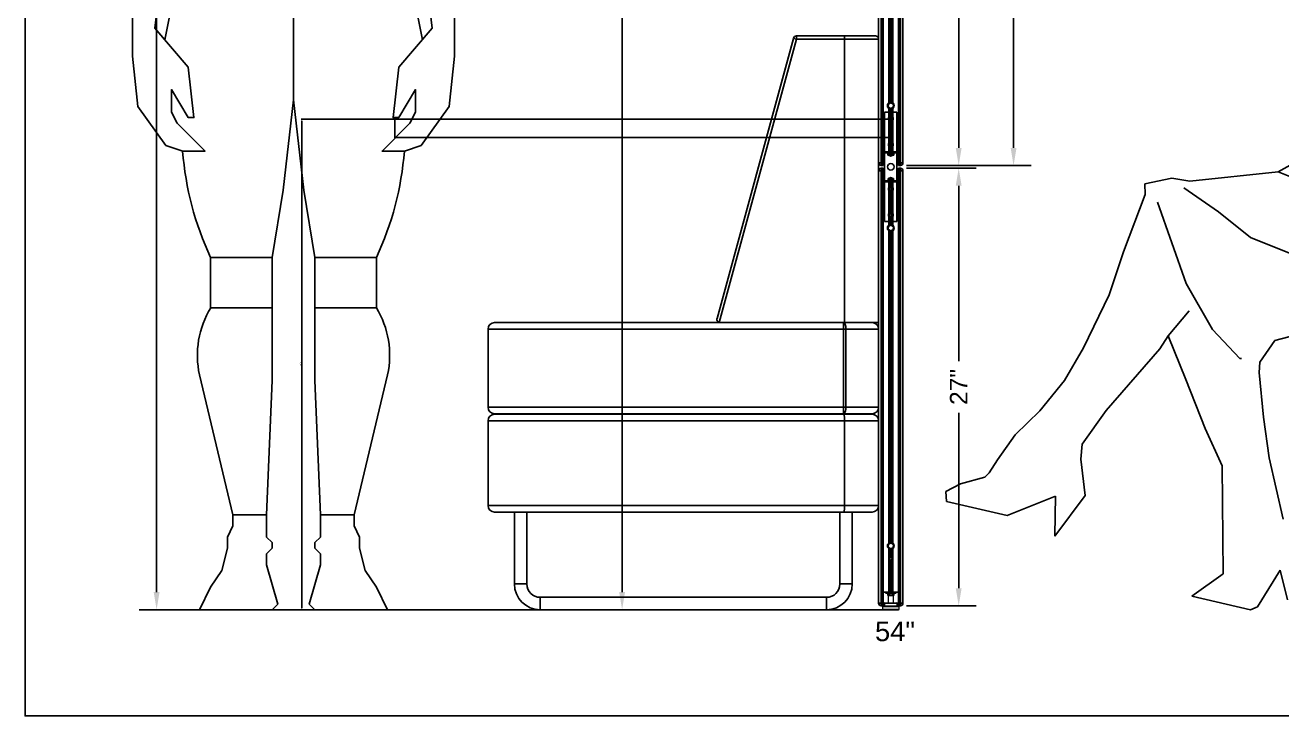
# Model space of a CAD drawing. Header units: inches. Extents: x 9936 to 27102, y -2774 to 11910.
# Drawn here: x 14513 to 16444, y 5355 to 6416 of the extents above; entities that cross this region are included whole.
import ezdxf

# ---------------------------------------------------------------- set-up
doc = ezdxf.new("R2010")
doc.units = ezdxf.units.IN
doc.header["$MEASUREMENT"] = 0
for name, color, linetype in [('Conector lateral', 150, 'Continuous'), ('COTA', 7, 'Continuous'), ('CUBIERTA', 152, 'Continuous'), ('planta', 8, 'Continuous'), ('Puente', 244, 'Continuous'), ('RECTO', 20, 'Continuous'), ('SILLON', 84, 'Continuous'), ('TEXTO', 7, 'Continuous')]:
    doc.layers.add(name, color=color, linetype=linetype)
doc.styles.get("Standard").update_dxf_attribs({"font": 'arial.ttf'})
doc.dimstyles.new('ISO-25', dxfattribs={"dimtxt": 2.5, "dimasz": 2.5, "dimexe": 1.25, "dimexo": 0.625, "dimtad": 1, "dimtxsty": 'Standard', "dimcen": 2.5, "dimadec": 0, "dimazin": 0, "dimtfac": 1, "dimtmove": 0, "dimatfit": 3, "dimfxl": 1, "dimarcsym": 0})
doc.dimstyles.get("Standard").update_dxf_attribs({"dimscale": 150, "dimtxt": 0.18, "dimasz": 0.18, "dimexe": 0.18, "dimexo": 0.0625, "dimgap": 0.09, "dimtad": 0, "dimdec": 0, "dimzin": 0, "dimdsep": 46, "dimtxsty": 'Standard', "dimcen": 0.09, "dimclrd": 1, "dimclre": 1, "dimclrt": 1, "dimadec": 0, "dimazin": 0, "dimtfac": 1, "dimtdec": 0, "dimtofl": 0, "dimtmove": 0, "dimatfit": 3, "dimfxl": 1, "dimtolj": 1, "dimtzin": 0, "dimarcsym": 0})

# ---------------------------------------------------------------- blocks, each defined once
blk = doc.blocks.new('A$C2C726D91')
at = {"layer": 'RECTO', "linetype": 'Continuous'}
for p, q in [((0, 668), (4, 668)), ((0, 4), (0, 668)), ((4, 672), (4, 668)), ((4, 672), (6, 672)), ((6, 668), (4, 668)), ((4, 668), (4, 4)), ((6, 672), (6, 670.8)), ((6, 672), (7.1, 672)), ((6, 672), (6, 668)), ((7.1, 670.8), (6, 670.8)), ((6, 670.8), (6, 668)), ((6, 668), (7.1, 668)), ((6, 4), (6, 668)), ((7.1, 672), (7.1, 670.8)), ((7.1, 670.8), (7.1, 668)), ((7.1, 4), (7.1, 668)), ((31.4, 672), (30.3, 672)), ((30.3, 670.8), (30.3, 672)), ((31.4, 670.8), (30.3, 670.8)), ((30.3, 668), (30.3, 670.8)), ((31.4, 668), (30.3, 668)), ((30.3, 4), (30.3, 668)), ((31.4, 672), (31.4, 670.8)), ((31.4, 668), (31.4, 672)), ((31.4, 672), (33.4, 672)), ((31.4, 670.8), (31.4, 668)), ((31.4, 4), (31.4, 668)), ((33.4, 668), (31.4, 668)), ((33.4, 668), (33.4, 672)), ((33.4, 4), (33.4, 668)), ((33.4, 668), (37.4, 668)), ((37.4, 668), (37.4, 4)), ((7.1, 651.2), (15.6, 651.2)), ((10.7, 652.2), (10.7, 651.2)), ((15.6, 652.2), (10.7, 652.2)), ((11.2, 652.7), (13.5, 652.7)), ((13.5, 653.3), (13.5, 652.3)), ((20.7, 653.3), (13.5, 653.3)), ((15.6, 652.3), (13.5, 652.3)), ((14.5, 656.3), (14.5, 653.3)), ((14.5, 656.3), (18.1, 656.3)), ((15.6, 652.3), (16.9, 652.3)), ((15.6, 652.3), (15.6, 584.2)), ((16.9, 642.1), (16.9, 652.3)), ((20.5, 652.3), (16.9, 652.3)), ((16.9, 602.1), (16.9, 637.9)), ((17.9, 651.2), (19.5, 651.2)), ((17.9, 642.6), (17.9, 651.2)), ((17.9, 602.6), (17.9, 637.4)), ((18.1, 656.3), (18.1, 653.3)), ((18.1, 656.3), (22.3, 656.3)), ((19.5, 642.6), (19.5, 651.2)), ((19.5, 602.6), (19.5, 637.4)), ((20.5, 652.3), (21.8, 652.3)), ((20.5, 652.3), (20.5, 642.1)), ((20.5, 637.9), (20.5, 602.1)), ((24, 653.3), (20.7, 653.3)), ((21.8, 584.2), (21.8, 652.3)), ((24, 652.3), (21.8, 652.3)), ((25.4, 652.2), (21.8, 652.2)), ((21.8, 651.2), (30.3, 651.2)), ((22.3, 656.3), (22.3, 653.3)), ((22.3, 656.3), (22.9, 656.3)), ((22.9, 656.3), (22.9, 653.3)), ((24, 652.3), (24, 653.3)), ((24, 652.7), (25, 652.7)), ((25, 652.7), (26.2, 652.7)), ((26.7, 652.2), (25.4, 652.2)), ((26.7, 651.2), (26.7, 652.2)), ((15.1, 582.8), (14.5, 578.3)), ((19.3, 584.5), (15.1, 582.8)), ((16.9, 584.9), (16.9, 597.9)), ((17.9, 585.2), (17.9, 597.4)), ((22.9, 581.7), (19.3, 584.5)), ((19.5, 585.2), (19.5, 597.4)), ((20.5, 597.9), (20.5, 584.9)), ((22.3, 577.2), (22.9, 581.7)), ((14.5, 578.3), (18.1, 575.5)), ((15.6, 575.8), (15.6, 572)), ((15.6, 572), (15.6, 100)), ((16.4, 572), (15.6, 572)), ((16.4, 100), (16.4, 572)), ((17.5, 572), (16.4, 572)), ((16.9, 572), (16.9, 575.1)), ((17.5, 100), (17.5, 572)), ((17.9, 184.6), (17.9, 574.8)), ((18.1, 575.5), (22.3, 577.2)), ((19.5, 184.6), (19.5, 574.8)), ((20, 572), (20, 100)), ((21, 572), (20, 572)), ((20.5, 575.1), (20.5, 572)), ((21, 100), (21, 572)), ((21.9, 572), (21, 572)), ((21.8, 572), (21.8, 575.8)), ((21.9, 100), (21.9, 572)), ((17.9, 179.4), (17.5, 179.5)), ((17.9, 97.2), (17.9, 179.4)), ((19.5, 184.6), (20, 184.5)), ((19.5, 97.2), (19.5, 179.4)), ((19.3, 96.5), (15.1, 94.8)), ((15.6, 100), (15.6, 96.2)), ((15.6, 100), (16.4, 100)), ((16.4, 100), (17.5, 100)), ((16.9, 96.9), (16.9, 100)), ((22.9, 93.7), (19.3, 96.5)), ((20, 100), (21, 100)), ((20.5, 100), (20.5, 96.9)), ((21, 100), (21.9, 100)), ((21.8, 96.2), (21.8, 100)), ((15.1, 94.8), (14.5, 90.3)), ((14.5, 90.3), (18.1, 87.5)), ((15.6, 87.8), (15.6, 19.7)), ((16.9, 74.1), (16.9, 87.1)), ((17.9, 74.6), (17.9, 86.8)), ((18.1, 87.5), (22.3, 89.2)), ((19.5, 74.6), (19.5, 86.8)), ((20.5, 87.1), (20.5, 74.1)), ((21.8, 19.7), (21.8, 87.8)), ((22.3, 89.2), (22.9, 93.7)), ((16.9, 19.7), (16.9, 69.9)), ((17.9, 20.8), (17.9, 69.4)), ((19.5, 20.8), (19.5, 69.4)), ((20.5, 69.9), (20.5, 19.7)), ((15.6, 20.8), (7.1, 20.8)), ((10.7, 20.8), (10.7, 19.8)), ((10.7, 19.8), (15.6, 19.8)), ((13.5, 19.7), (13.5, 18.7)), ((13.5, 19.7), (15.6, 19.7)), ((16.9, 19.7), (15.6, 19.7)), ((16.9, 19.7), (20.5, 19.7)), ((19.5, 20.8), (17.9, 20.8)), ((21.8, 19.7), (20.5, 19.7)), ((30.3, 20.8), (21.8, 20.8)), ((21.8, 19.8), (26.7, 19.8)), ((21.8, 19.7), (24, 19.7)), ((24, 18.7), (24, 19.7)), ((26.7, 19.8), (26.7, 20.8)), ((0, 4), (4, 4)), ((4, 4), (6, 4)), ((4, 4), (4, 0)), ((6, 0), (4, 0)), ((6, 4), (6, 1.2)), ((7.1, 4), (6, 4)), ((6, 4), (6, 0)), ((6, 1.2), (7.1, 1.2)), ((6, 1.2), (6, 0)), ((7.1, 0), (6, 0)), ((7.1, 4), (7.1, 1.2)), ((7.1, 1.2), (7.1, 0)), ((13.5, 19.3), (11.2, 19.3)), ((13.5, 18.7), (24, 18.7)), ((14.1, 15.7), (14.1, 18.7)), ((16.7, 15.7), (14.1, 15.7)), ((16.7, 15.7), (16.7, 18.7)), ((21.3, 15.7), (16.7, 15.7)), ((21.3, 15.7), (21.3, 18.7)), ((23.3, 15.7), (21.3, 15.7)), ((23.3, 15.7), (23.3, 18.7)), ((26.2, 19.3), (24, 19.3)), ((31.4, 4), (30.3, 4)), ((30.3, 1.2), (30.3, 4)), ((30.3, 1.2), (31.4, 1.2)), ((30.3, 0), (30.3, 1.2)), ((31.4, 0), (30.3, 0)), ((31.4, 4), (31.4, 1.2)), ((31.4, 4), (33.4, 4)), ((31.4, 0), (31.4, 4)), ((31.4, 1.2), (31.4, 0)), ((33.4, 0), (31.4, 0)), ((33.4, 4), (37.4, 4)), ((33.4, 0), (33.4, 4))]:
    blk.add_line(p, q, dxfattribs=at)
for centre, radius in [((18.7, 640), 1.98), ((18.7, 600), 1.98), ((18.7, 580), 5.25), ((18.7, 92), 5.25), ((18.7, 72), 1.98)]:
    blk.add_circle(centre, radius, dxfattribs=at)
for centre, radius, start, end in [((4, 668), 4, 90, 180), ((33.4, 668), 4, 0, 90), ((11.2, 652.2), 0.5, 90, 180), ((18.7, 640), 2.78, 130.4601, 229.5399), ((18.7, 652.9), 1.9, 198.4085, 243.4746), ((18.7, 640), 2.78, 72.2158, 107.7842), ((18.7, 640), 2.78, 252.2158, 287.7842), ((18.7, 652.9), 1.9, 296.5254, 341.5915), ((18.7, 640), 2.78, 310.4601, 49.5399), ((26.2, 652.2), 0.5, 0, 90), ((18.7, 600), 2.78, 130.4601, 229.5399), ((18.7, 600), 2.78, 72.2158, 107.7842), ((18.7, 600), 2.78, 310.4601, 49.5399), ((18.7, 600), 2.78, 252.2158, 287.7842), ((18.7, 182), 2.78, 72.2158, 107.7842), ((18.7, 182), 2.78, 252.2158, 287.7842), ((18.7, 72), 2.78, 130.4601, 229.5399), ((18.7, 72), 2.78, 72.2158, 107.7842), ((18.7, 72), 2.78, 252.2158, 287.7842), ((18.7, 72), 2.78, 310.4601, 49.5399), ((11.2, 19.8), 0.5, 180, 270), ((18.7, 19.1), 1.9, 116.5254, 161.5915), ((18.7, 19.1), 1.9, 18.4085, 63.4746), ((26.2, 19.8), 0.5, 270, 0), ((4, 4), 4, 180, 270), ((33.4, 4), 4, 270, 0)]:
    blk.add_arc(centre, radius, start, end, dxfattribs=at)
for points, knots in [([(16.9, 642.1), (17, 642.2), (17.2, 642.3), (17.5, 642.5), (17.8, 642.6), (17.9, 642.6)], [0, 0, 0, 0, 0.439174, 0.876749, 1, 1, 1, 1]), ([(17.9, 637.4), (17.7, 637.4), (17.3, 637.6), (17, 637.8), (16.9, 637.9), (16.9, 637.9)], [0, 0, 0, 0, 0.444484, 0.887819, 1, 1, 1, 1]), ([(19.5, 642.6), (19.7, 642.6), (20.1, 642.4), (20.4, 642.2), (20.5, 642.1), (20.5, 642.1)], [0, 0, 0, 0, 0.444477, 0.887819, 1, 1, 1, 1]), ([(20.5, 637.9), (20.4, 637.8), (20.2, 637.7), (19.9, 637.5), (19.6, 637.4), (19.5, 637.4)], [0, 0, 0, 0, 0.439174, 0.876749, 1, 1, 1, 1]), ([(16.9, 602.1), (17, 602.2), (17.2, 602.3), (17.5, 602.5), (17.8, 602.6), (17.9, 602.6)], [0, 0, 0, 0, 0.439174, 0.876749, 1, 1, 1, 1]), ([(19.5, 602.6), (19.7, 602.6), (20.1, 602.4), (20.4, 602.2), (20.5, 602.1), (20.5, 602.1)], [0, 0, 0, 0, 0.444477, 0.887819, 1, 1, 1, 1]), ([(17.9, 597.4), (17.7, 597.4), (17.3, 597.6), (17, 597.8), (16.9, 597.9), (16.9, 597.9)], [0, 0, 0, 0, 0.444477, 0.887819, 1, 1, 1, 1]), ([(20.5, 597.9), (20.4, 597.8), (20.2, 597.7), (19.9, 597.5), (19.6, 597.4), (19.5, 597.4)], [0, 0, 0, 0, 0.439174, 0.876749, 1, 1, 1, 1]), ([(17.5, 184.5), (17.5, 184.5), (17.6, 184.6), (17.8, 184.6), (17.9, 184.6)], [0, 0, 0, 0, 0.638363, 1, 1, 1, 1]), ([(20, 179.5), (19.9, 179.5), (19.8, 179.4), (19.6, 179.4), (19.5, 179.4)], [0, 0, 0, 0, 0.638363, 1, 1, 1, 1]), ([(16.9, 74.1), (17, 74.2), (17.2, 74.3), (17.5, 74.5), (17.8, 74.6), (17.9, 74.6)], [0, 0, 0, 0, 0.439174, 0.876749, 1, 1, 1, 1]), ([(17.9, 69.4), (17.7, 69.4), (17.3, 69.6), (17, 69.8), (16.9, 69.9), (16.9, 69.9)], [0, 0, 0, 0, 0.444477, 0.887819, 1, 1, 1, 1]), ([(19.5, 74.6), (19.7, 74.6), (20.1, 74.4), (20.4, 74.2), (20.5, 74.1), (20.5, 74.1)], [0, 0, 0, 0, 0.444477, 0.887819, 1, 1, 1, 1]), ([(20.5, 69.9), (20.4, 69.8), (20.2, 69.7), (19.9, 69.5), (19.6, 69.4), (19.5, 69.4)], [0, 0, 0, 0, 0.439174, 0.876749, 1, 1, 1, 1])]:
    blk.add_open_spline(points, degree=3, knots=knots, dxfattribs=at)
blk = doc.blocks.new('A$C10B60D47')
at = {"layer": 'Conector lateral', "linetype": 'Continuous'}
for p, q in [((19, 168), (0, 168)), ((0, 168), (0, 0)), ((7.2, 157.7), (8.7, 158.3)), ((7.2, 157.7), (7.7, 156.6)), ((7.7, 156.6), (9.2, 157.2)), ((8.1, 159.9), (9.2, 160.3)), ((8.1, 159.9), (8.7, 158.3)), ((9.2, 160.3), (9.9, 158.8)), ((9.2, 157.2), (9.8, 155.7)), ((9.8, 155.7), (10.9, 156.1)), ((9.9, 158.8), (11.4, 159.4)), ((10.3, 157.7), (11.8, 158.3)), ((10.3, 157.7), (10.9, 156.1)), ((11.4, 159.4), (11.8, 158.3)), ((19, 0), (19, 168)), ((7.2, 117.7), (8.7, 118.3)), ((7.2, 117.7), (7.7, 116.6)), ((7.7, 116.6), (9.2, 117.2)), ((8.1, 119.9), (9.2, 120.3)), ((8.1, 119.9), (8.7, 118.3)), ((9.2, 120.3), (9.9, 118.8)), ((9.2, 117.2), (9.8, 115.7)), ((9.8, 115.7), (10.9, 116.1)), ((9.9, 118.8), (11.4, 119.4)), ((10.3, 117.7), (11.8, 118.3)), ((10.3, 117.7), (10.9, 116.1)), ((11.4, 119.4), (11.8, 118.3)), ((7.2, 49.7), (8.7, 50.3)), ((7.2, 49.7), (7.7, 48.6)), ((7.7, 48.6), (9.2, 49.2)), ((8.1, 51.9), (9.2, 52.3)), ((8.1, 51.9), (8.7, 50.3)), ((9.2, 52.3), (9.9, 50.8)), ((9.2, 49.2), (9.8, 47.7)), ((9.8, 47.7), (10.9, 48.1)), ((9.9, 50.8), (11.4, 51.4)), ((10.3, 49.7), (11.8, 50.3)), ((10.3, 49.7), (10.9, 48.1)), ((11.4, 51.4), (11.8, 50.3)), ((7.2, 9.7), (8.7, 10.3)), ((7.2, 9.7), (7.7, 8.6)), ((7.7, 8.6), (9.2, 9.2)), ((8.1, 11.9), (9.2, 12.3)), ((8.1, 11.9), (8.7, 10.3)), ((9.2, 12.3), (9.9, 10.8)), ((9.2, 9.2), (9.8, 7.7)), ((9.8, 7.7), (10.9, 8.1)), ((9.9, 10.8), (11.4, 11.4)), ((10.3, 9.7), (11.8, 10.3)), ((10.3, 9.7), (10.9, 8.1)), ((11.4, 11.4), (11.8, 10.3)), ((0, 0), (19, 0))]:
    blk.add_line(p, q, dxfattribs=at)
for centre, radius in [((9.5, 158), 3.75), ((9.5, 118), 3.75), ((9.5, 103), 2.78), ((9.5, 65), 2.78), ((9.5, 50), 3.75), ((9.5, 10), 3.75)]:
    blk.add_circle(centre, radius, dxfattribs=at)
blk = doc.blocks.new('A$C5B2E031B')
at = {"layer": 'RECTO', "linetype": 'Continuous', "lineweight": 0}
for p, q in [((9, 26.8), (9, 10.5)), ((17, 10.5), (17, 26.8)), ((0, 5), (0, 1)), ((0, 5), (26, 5)), ((0, 1), (26, 1)), ((1, 6), (25, 6)), ((3.2, 10), (3.2, 6)), ((3.2, 10), (22.8, 10)), ((3.7, 10.5), (22.3, 10.5)), ((22.8, 6), (22.8, 10)), ((26, 1), (26, 5)), ((1, 0), (25, 0))]:
    blk.add_line(p, q, dxfattribs=at)
blk.add_circle((13, 38), 1.98, dxfattribs=at)
for centre, radius, start, end in [((1, 5), 1, 90, 180), ((1, 1), 1, 180, 270), ((3.7, 10), 0.5, 90, 180), ((22.3, 10), 0.5, 0, 90), ((25, 5), 1, 0, 90), ((25, 1), 1, 270, 0)]:
    blk.add_arc(centre, radius, start, end, dxfattribs=at)
blk = doc.blocks.new('BIOMBO 54')
at = {"layer": 'RECTO', "color": 252, "true_color": 0x939598}
blk.add_circle((0, -676), 5, dxfattribs=at)
blk.add_circle((0, -676), 5, dxfattribs=at)
blk.add_blockref('A$C10B60D47', (-9.5, -760))
at = {"layer": 'RECTO'}
for name, p in [('A$C2C726D91', (-18.7, -674)), ('A$C2C726D91', (-18.7, -1350)), ('A$C5B2E031B', (-13, -1356))]:
    blk.add_blockref(name, p, dxfattribs=at)
at = {"layer": 'Puente', "color": 251, "true_color": 0x636466, "insert": (-32, -1374.3), "char_height": 30, "attachment_point": 1}
blk.add_mtext_dynamic_manual_height_columns('\\pi7.73235;54"', width=73.255, gutter_width=15.9, heights=[30.6], dxfattribs=at)
blk = doc.blocks.new('PUENTE 135° H36 F18')
at = {"layer": 'Puente', "linetype": 'Continuous'}
for p, q in [((10321.5, -12764.3), (10321.5, -12100.3)), ((10322.6, -12764.3), (10322.6, -12100.3)), ((10345.8, -12764.3), (10345.8, -12100.3)), ((10346.9, -12764.3), (10346.9, -12100.3)), ((10331, -12196.3), (10331, -12668.3)), ((10331.8, -12668.3), (10331.8, -12196.3)), ((10332.9, -12668.3), (10332.9, -12196.3)), ((10333.3, -12583.6), (10333.3, -12193.5)), ((10335, -12583.6), (10335, -12193.5)), ((10335.4, -12196.3), (10335.4, -12668.3)), ((10336.5, -12668.3), (10336.5, -12196.3)), ((10337.3, -12668.3), (10337.3, -12196.3)), ((10335, -12583.6), (10335.4, -12583.8)), ((10333.3, -12588.9), (10332.9, -12588.7)), ((10333.3, -12671.1), (10333.3, -12588.9)), ((10335, -12671.1), (10335, -12588.9)), ((10330.5, -12673.5), (10329.9, -12678)), ((10329.9, -12678), (10333.6, -12680.8)), ((10334.8, -12671.7), (10330.5, -12673.5)), ((10331, -12668.3), (10331.8, -12668.3)), ((10331.1, -12668.3), (10331.1, -12672)), ((10331.1, -12680.5), (10331.1, -12748.6)), ((10331.8, -12668.3), (10332.9, -12668.3)), ((10332.4, -12671.3), (10332.4, -12668.3)), ((10332.4, -12694.2), (10332.4, -12681.2)), ((10333.3, -12693.6), (10333.3, -12681.5)), ((10333.6, -12680.8), (10337.8, -12679.1)), ((10338.4, -12674.5), (10334.8, -12671.7)), ((10335, -12693.6), (10335, -12681.5)), ((10335.4, -12668.3), (10336.5, -12668.3)), ((10336, -12668.3), (10336, -12671.3)), ((10336, -12681.2), (10336, -12694.2)), ((10336.5, -12668.3), (10337.3, -12668.3)), ((10337.2, -12672), (10337.2, -12668.3)), ((10337.2, -12748.6), (10337.2, -12680.5)), ((10337.8, -12679.1), (10338.4, -12674.5)), ((10332.4, -12748.6), (10332.4, -12698.4)), ((10333.3, -12747.5), (10333.3, -12698.9)), ((10335, -12747.5), (10335, -12698.9)), ((10336, -12698.4), (10336, -12748.6)), ((10331.1, -12747.5), (10322.6, -12747.5)), ((10326.2, -12747.5), (10326.2, -12748.5)), ((10326.2, -12748.5), (10331.1, -12748.5)), ((10328.9, -12749), (10326.7, -12749)), ((10328.9, -12748.6), (10328.9, -12749.6)), ((10328.9, -12748.6), (10331, -12748.6)), ((10328.9, -12749.6), (10339.4, -12749.6)), ((10329.6, -12752.6), (10329.6, -12749.6)), ((10332.2, -12752.6), (10329.6, -12752.6)), ((10332.4, -12748.6), (10331.1, -12748.6)), ((10332.2, -12752.6), (10332.2, -12749.6)), ((10336.7, -12752.6), (10332.2, -12752.6)), ((10332.4, -12748.6), (10336, -12748.6)), ((10335, -12747.5), (10333.3, -12747.5)), ((10337.2, -12748.6), (10336, -12748.6)), ((10336.7, -12752.6), (10336.7, -12749.6)), ((10338.7, -12752.6), (10336.7, -12752.6)), ((10345.8, -12747.5), (10337.2, -12747.5)), ((10337.2, -12748.5), (10342.2, -12748.5)), ((10337.3, -12748.6), (10339.4, -12748.6)), ((10338.7, -12752.6), (10338.7, -12749.6)), ((10339.4, -12749.6), (10339.4, -12748.6)), ((10341.7, -12749), (10339.4, -12749)), ((10342.2, -12748.5), (10342.2, -12747.5)), ((10321.5, -12764.3), (10321.5, -12767.1)), ((10322.6, -12764.3), (10321.5, -12764.3)), ((10321.5, -12764.3), (10321.5, -12768.3)), ((10321.5, -12767.1), (10322.6, -12767.1)), ((10321.5, -12767.1), (10321.5, -12768.3)), ((10322.6, -12768.3), (10321.5, -12768.3)), ((10322.6, -12764.3), (10322.6, -12767.1)), ((10322.6, -12767.1), (10322.6, -12768.3)), ((10346.9, -12764.3), (10345.8, -12764.3)), ((10345.8, -12767.1), (10345.8, -12764.3)), ((10345.8, -12767.1), (10346.9, -12767.1)), ((10345.8, -12768.3), (10345.8, -12767.1)), ((10346.9, -12768.3), (10345.8, -12768.3)), ((10346.9, -12764.3), (10346.9, -12767.1)), ((10346.9, -12768.3), (10346.9, -12764.3)), ((10346.9, -12767.1), (10346.9, -12768.3))]:
    blk.add_line(p, q, dxfattribs=at)
for centre, radius in [((10334.2, -12676.3), 5.25), ((10334.2, -12696.3), 1.98)]:
    blk.add_circle(centre, radius, dxfattribs=at)
at = {"layer": 'Puente', "color": 252, "true_color": 0x939598}
blk.add_circle((10334.2, -12770.3), 5, dxfattribs=at)
at = {"layer": 'Puente', "linetype": 'Continuous'}
for centre, radius, start, end in [((10334.2, -12586.3), 2.78, 72.2158, 107.7842), ((10334.2, -12586.3), 2.78, 252.2158, 287.7842), ((10334.2, -12696.3), 2.78, 130.4601, 229.5399), ((10334.2, -12696.3), 2.78, 72.2158, 107.7842), ((10334.2, -12696.3), 2.78, 252.2158, 287.7842), ((10334.2, -12696.3), 2.78, 310.4601, 49.5399), ((10326.7, -12748.5), 0.5, 180, 270), ((10334.2, -12749.2), 1.9, 116.5254, 161.5915), ((10334.2, -12749.2), 1.9, 18.4085, 63.4746), ((10341.7, -12748.5), 0.5, 270, 0)]:
    blk.add_arc(centre, radius, start, end, dxfattribs=at)
for points, knots in [([(10332.9, -12583.8), (10333, -12583.8), (10333.1, -12583.7), (10333.3, -12583.6), (10333.3, -12583.6)], [0, 0, 0, 0, 0.638363, 1, 1, 1, 1]), ([(10335.4, -12588.7), (10335.3, -12588.8), (10335.2, -12588.9), (10335.1, -12588.9), (10335, -12588.9)], [0, 0, 0, 0, 0.638363, 1, 1, 1, 1]), ([(10332.4, -12694.2), (10332.4, -12694.1), (10332.6, -12693.9), (10333, -12693.7), (10333.3, -12693.6), (10333.3, -12693.6)], [0, 0, 0, 0, 0.439174, 0.876749, 1, 1, 1, 1]), ([(10333.3, -12698.9), (10333.1, -12698.8), (10332.7, -12698.7), (10332.5, -12698.5), (10332.4, -12698.4), (10332.4, -12698.4)], [0, 0, 0, 0, 0.444477, 0.887819, 1, 1, 1, 1]), ([(10335, -12693.6), (10335.2, -12693.7), (10335.6, -12693.9), (10335.8, -12694.1), (10335.9, -12694.1), (10336, -12694.2)], [0, 0, 0, 0, 0.444477, 0.887819, 1, 1, 1, 1]), ([(10336, -12698.4), (10335.9, -12698.5), (10335.7, -12698.6), (10335.3, -12698.8), (10335.1, -12698.9), (10335, -12698.9)], [0, 0, 0, 0, 0.439174, 0.876749, 1, 1, 1, 1])]:
    blk.add_open_spline(points, degree=3, knots=knots, dxfattribs=at)
blk = doc.blocks.new('*D40')
at = {"layer": 'Defpoints', "color": 0, "transparency": 16777216}
for p in [(15525, 7443.5), (15430.2, 5518), (15831, 5518)]:
    blk.add_point(p, dxfattribs=at)
at = {"layer": 'TEXTO', "color": 1, "lineweight": -2, "transparency": 16777216}
for p, q in [((15515.6, 7443.5), (15403.2, 7443.5)), ((15430.2, 7416.5), (15430.2, 6533.3)), ((15430.2, 5545), (15430.2, 6428.2)), ((15821.6, 5518), (15403.2, 5518))]:
    blk.add_line(p, q, dxfattribs=at)
at = {"layer": 'TEXTO', "color": 1, "transparency": 16777216}
for points in [[(15425.7, 7416.5), (15434.7, 7416.5), (15430.2, 7443.5)], [(15425.7, 5545), (15434.7, 5545), (15430.2, 5518)]]:
    blk.add_solid(points, dxfattribs=at)
at = {"layer": 'TEXTO', "color": 1, "transparency": 16777216, "insert": (15430.2, 6480.7), "char_height": 27, "attachment_point": 5, "rotation": 90}
blk.add_mtext('\\A1;1926', dxfattribs=at)
blk = doc.blocks.new('A$C30A667A5')
at = {"layer": 'SILLON', "linetype": 'Continuous'}
for p, q in [((351.7, 447.3), (469, 877.3)), ((473.8, 876), (355.2, 441.2)), ((469, 877.3), (473.8, 876)), ((473.8, 876), (473.8, 881)), ((473.8, 881), (546.9, 881)), ((547.8, 876), (473.8, 876)), ((546.9, 881), (595, 881)), ((547.8, 876), (547.8, 441)), ((600, 876), (547.8, 876)), ((600, 876), (600, 441)), ((0, 431), (0, 311)), ((546, 431), (0, 431)), ((10, 441), (356.5, 441)), ((356.5, 441), (547.8, 441)), ((546, 431), (546, 441)), ((546, 311), (546, 431)), ((546, 431), (549.7, 431)), ((547.8, 441), (600, 441)), ((549.7, 431), (549.7, 311)), ((600, 431), (549.7, 431)), ((600, 311), (600, 431)), ((0, 311), (546, 311)), ((546, 301), (546, 311)), ((546, 311), (549.7, 311)), ((549.7, 311), (600, 311)), ((547.8, 290), (0, 290)), ((0, 160), (0, 290)), ((546, 301), (10, 301)), ((10, 300), (546, 300)), ((590, 301), (546, 301)), ((546, 300), (590, 300)), ((600, 290), (547.8, 290)), ((547.8, 160), (547.8, 290)), ((600, 160), (600, 290)), ((0, 160), (547.8, 160)), ((547.8, 160), (600, 160)), ((546, 150), (10, 150)), ((40.5, 150), (40.5, 39.5)), ((59.5, 39.5), (59.5, 150)), ((540.5, 150), (540.5, 39.5)), ((590, 150), (546, 150)), ((559.5, 39.5), (559.5, 150)), ((59.5, 39.5), (40.5, 39.5)), ((540.5, 39.5), (559.5, 39.5)), ((520, 19.1), (80, 19.1)), ((80, 19.1), (80, 0)), ((80, 0), (520, 0)), ((520, 19.1), (520, 0))]:
    blk.add_line(p, q, dxfattribs=at)
at = {"layer": 'SILLON', "linetype": 'Continuous', "flags": 128}
for points in [[(546, 441), (546.7, 440.8), (547.4, 440.2), (548, 439.3), (548.6, 438.1), (549.1, 436.6), (549.4, 434.8), (549.6, 432.9), (549.7, 431)], [(549.7, 311), (549.6, 309), (549.4, 307.2), (549.1, 305.4), (548.6, 303.9), (548, 302.7), (547.4, 301.8), (546.7, 301.2), (546, 301)]]:
    blk.add_lwpolyline(points, dxfattribs=at)
at = {"layer": 'SILLON', "linetype": 'Continuous'}
for centre, radius, start, end in [((473.8, 876), 5, 90, 164.7449), ((595, 876), 5, 0, 90), ((356.5, 446), 5, 164.7449, 254.7449), ((10, 431), 10, 90, 180), ((356.5, 446), 5, 254.7449, 270), ((590, 431), 10, 0, 90), ((10, 311), 10, 180, 270), ((590, 311), 10, 270, 0), ((10, 290), 10, 90, 180), ((590, 290), 10, 0, 90), ((10, 160), 10, 180, 270), ((590, 160), 10, 270, 0), ((80, 39.5), 39.5, 180, 270), ((80, 39.5), 20.5, 180, 270), ((520, 39.5), 20.5, 270, 0), ((520, 39.5), 39.5, 270, 0)]:
    blk.add_arc(centre, radius, start, end, dxfattribs=at)
for points, knots in [([(547.8, 876), (547.8, 876.3), (547.8, 876.7), (547.8, 877.3), (547.8, 877.6), (547.7, 878.2), (547.7, 878.5), (547.7, 879.1), (547.6, 879.3), (547.5, 879.8), (547.5, 880), (547.4, 880.3), (547.3, 880.5), (547.2, 880.7), (547.2, 880.8), (547.1, 880.9), (547, 881), (547, 881), (547, 881), (546.9, 881)], [0, 0, 0, 0, 0.125, 0.125, 0.25, 0.25, 0.375, 0.375, 0.5, 0.5, 0.625, 0.625, 0.75, 0.75, 0.875, 0.875, 0.9375, 0.9375, 1, 1, 1, 1]), ([(547.8, 290), (547.8, 290.7), (547.8, 291.3), (547.8, 292.3), (547.8, 292.6), (547.7, 293.2), (547.7, 293.5), (547.7, 294.5), (547.6, 295), (547.5, 295.9), (547.5, 296.1), (547.4, 296.6), (547.3, 296.9), (547.2, 297.6), (547.1, 298), (547, 298.5), (546.9, 298.7), (546.8, 299), (546.7, 299.3), (546.6, 299.5), (546.5, 299.7), (546.4, 299.7), (546.3, 299.9), (546.2, 299.9), (546.1, 300), (546.1, 300), (546, 300), (546, 300), (546, 300)], [0, 0, 0, 0, 0.125, 0.125, 0.1875, 0.1875, 0.25, 0.25, 0.375, 0.375, 0.4375, 0.4375, 0.5, 0.5, 0.625, 0.625, 0.6875, 0.6875, 0.75, 0.8125, 0.8125, 0.875, 0.875, 0.9375, 0.9375, 0.96875, 0.96875, 1, 1, 1, 1]), ([(547.8, 160), (547.8, 159.3), (547.8, 158.7), (547.8, 157.7), (547.8, 157.4), (547.7, 156.8), (547.7, 156.4), (547.7, 155.5), (547.6, 155), (547.5, 154.1), (547.5, 153.9), (547.4, 153.4), (547.3, 153.1), (547.2, 152.4), (547.1, 152), (547, 151.5), (546.9, 151.3), (546.8, 151), (546.7, 150.7), (546.6, 150.5), (546.5, 150.3), (546.4, 150.2), (546.3, 150.1), (546.2, 150.1), (546.1, 150), (546.1, 150), (546, 150), (546, 150), (546, 150)], [0, 0, 0, 0, 0.125, 0.125, 0.1875, 0.1875, 0.25, 0.25, 0.375, 0.375, 0.4375, 0.4375, 0.5, 0.5, 0.625, 0.625, 0.6875, 0.6875, 0.75, 0.8125, 0.8125, 0.875, 0.875, 0.9375, 0.9375, 0.96875, 0.96875, 1, 1, 1, 1])]:
    blk.add_open_spline(points, degree=3, knots=knots, dxfattribs=at)
blk = doc.blocks.new('*D46')
at = {"layer": 'COTA', "color": 0, "lineweight": -2, "transparency": 16777216}
for p, q in [((15080.4, 6271), (14937, 6271)), ((14938.3, 6268.5), (14938.3, 5520.5)), ((15830.4, 5518), (14937, 5518))]:
    blk.add_line(p, q, dxfattribs=at)
at = {"layer": 'COTA', "color": 0, "transparency": 16777216}
for points in [[(14937.9, 6268.5), (14938.7, 6268.5), (14938.3, 6271)], [(14937.9, 5520.5), (14938.7, 5520.5), (14938.3, 5518)]]:
    blk.add_solid(points, dxfattribs=at)
at = {"layer": 'Defpoints', "color": 0, "transparency": 16777216}
for p in [(15081, 6271), (14938.3, 5518), (15831, 5518)]:
    blk.add_point(p, dxfattribs=at)
at = {"layer": 'COTA', "color": 0, "transparency": 16777216, "insert": (14936.4, 5894.5), "char_height": 2.5, "attachment_point": 5, "rotation": 90}
blk.add_mtext('753', dxfattribs=at)
blk = doc.blocks.new('*D48')
at = {"layer": 'Defpoints', "color": 0, "transparency": 16777216}
for p in [(14715.1, 7518), (14715.1, 5518), (15831, 5518)]:
    blk.add_point(p, dxfattribs=at)
at = {"layer": 'TEXTO', "color": 1, "lineweight": -2, "transparency": 16777216}
for p, q in [((14705.7, 7518), (14688.1, 7518)), ((14715.1, 7491), (14715.1, 6572)), ((14715.1, 5545), (14715.1, 6464)), ((15821.6, 5518), (14688.1, 5518))]:
    blk.add_line(p, q, dxfattribs=at)
at = {"layer": 'TEXTO', "color": 1, "transparency": 16777216}
for points in [[(14710.6, 7491), (14719.6, 7491), (14715.1, 7518)], [(14710.6, 5545), (14719.6, 5545), (14715.1, 5518)]]:
    blk.add_solid(points, dxfattribs=at)
at = {"layer": 'TEXTO', "color": 1, "transparency": 16777216, "insert": (14715.1, 6518), "char_height": 27, "attachment_point": 5, "rotation": 90}
blk.add_mtext('\\A1;2000', dxfattribs=at)
blk = doc.blocks.new('02FFMA09')
at = {"color": 0, "linetype": 'ByBlock'}
for p, q in [((-11.525, 7.184), (-12.771, 6.475)), ((-18.502, 6.139), (-19.955, 5.837)), ((-17.54, 5.972), (-18.502, 6.139)), ((-12.771, 6.475), (-17.54, 5.972)), ((-12.771, 6.475), (-11.96, 6.148)), ((-19.955, 5.837), (-19.95, 5.255)), ((-17.858, 5.621), (-15.985, 4.326)), ((-19.95, 5.255), (-21.119, 2.161)), ((-19.278, 4.853), (-17.73, 0.47)), ((-15.985, 4.326), (-14.257, 2.942)), ((-14.257, 2.942), (-12.067, 2.057)), ((-21.119, 2.161), (-21.887, -0.144)), ((-17.73, 0.47), (-16.313, -2.022)), ((-21.887, -0.144), (-23.261, -3.007)), ((-18.697, -2.36), (-17.58, -1.009)), ((-16.313, -2.022), (-14.846, -3.582)), ((-12.962, -2.607), (-10.232, -1.887)), ((-19.157, -3.063), (-18.697, -2.36)), ((-18.697, -2.36), (-17.747, -4.71)), ((-13.767, -3.777), (-12.962, -2.607)), ((-23.261, -3.007), (-24.295, -4.762)), ((-22.042, -6.374), (-19.157, -3.063)), ((-14.846, -3.582), (-14.759, -3.581)), ((-13.792, -4.33), (-13.767, -3.777)), ((-17.747, -4.71), (-16.708, -7.351)), ((-13.57, -6.744), (-13.792, -4.33)), ((-24.295, -4.762), (-25.621, -6.402)), ((-25.621, -6.402), (-26.95, -7.693)), ((-23.337, -8.189), (-22.042, -6.374)), ((-13.261, -8.924), (-13.57, -6.744)), ((-16.708, -7.351), (-15.79, -9.352)), ((-26.95, -7.693), (-27.9, -9.039)), ((-23.418, -9.004), (-23.337, -8.189)), ((-27.9, -9.039), (-28.36, -9.741)), ((-23.17, -10.952), (-23.418, -9.004)), ((-15.79, -9.352), (-15.744, -15.172)), ((-12.508, -12.236), (-13.261, -8.924)), ((-28.591, -9.976), (-29.898, -10.336)), ((-28.36, -9.741), (-28.591, -9.976)), ((-29.898, -10.336), (-30.68, -10.749)), ((-30.68, -10.749), (-30.647, -11.273)), ((-30.647, -11.273), (-27.382, -12.033)), ((-27.382, -12.033), (-24.77, -10.994)), ((-24.812, -13.148), (-23.17, -10.952)), ((-24.77, -10.994), (-24.812, -13.119)), ((-24.812, -13.119), (-24.812, -13.148)), ((-15.744, -15.172), (-17.423, -16.379)), ((-13.897, -16.962), (-12.661, -14.973)), ((-12.661, -14.973), (-12.27, -16.571)), ((-17.423, -16.379), (-14.274, -17.111)), ((-14.274, -17.111), (-13.897, -16.962))]:
    blk.add_line(p, q, dxfattribs=at)
blk = doc.blocks.new('A$C4D5502E0')
for p, q in [((660.6, 1023.4), (632.7, 883.9)), ((1004.6, 1023.4), (1032.5, 883.9)), ((832.6, 946), (832.6, 790.7)), ((832.6, 946), (832.6, 790.7)), ((832.6, 790.7), (816.7, 650.5)), ((832.6, 790.7), (848.4, 650.5)), ((816.7, 650.5), (799.4, 546.4)), ((848.4, 650.5), (865.8, 546.4)), ((703.9, 546.4), (703.9, 468.3)), ((703.9, 546.4), (799.4, 546.4)), ((799.4, 546.4), (799.4, 441.1)), ((961.2, 546.4), (865.8, 546.4)), ((865.8, 546.4), (865.8, 441.1)), ((961.2, 546.4), (961.2, 468.3)), ((703.9, 468.3), (799.4, 468.3)), ((961.2, 468.3), (865.8, 468.3)), ((686.6, 364.3), (738.6, 147.4)), ((978.5, 364.3), (926.5, 147.4)), ((738.6, 147.4), (790.7, 147.4)), ((790.7, 112.7), (790.7, 147.4)), ((874.5, 112.7), (874.5, 147.4)), ((926.5, 147.4), (874.5, 147.4)), ((799.4, 104.1), (790.7, 112.7)), ((799.4, 95.4), (799.4, 104.1)), ((865.8, 104.1), (874.5, 112.7)), ((865.8, 95.4), (865.8, 104.1)), ((790.7, 86.7), (799.4, 95.4)), ((790.7, 69.4), (790.7, 86.7)), ((874.5, 86.7), (865.8, 95.4)), ((874.5, 69.4), (874.5, 86.7)), ((703.9, 34.7), (686.6, 0)), ((961.2, 34.7), (978.5, 0)), ((686.6, 0), (799.4, 0)), ((978.5, 0), (865.8, 0))]:
    blk.add_line(p, q)
at = {"color": 7}
blk.add_line((832.6, 946), (832.6, 790.7), dxfattribs=at)
for points in [[(582.5, 954), (582.5, 858.6), (591.2, 780.6), (634.6, 719.9), (660.6, 711.2), (695.3, 711.2), (651.9, 754.6), (643.2, 771.9), (643.2, 806.6), (669.3, 763.2), (677.9, 763.2), (669.3, 841.3), (617.2, 902), (625.9, 971.4)], [(1082.6, 954), (1082.6, 858.6), (1073.9, 780.6), (1030.6, 719.9), (1004.6, 711.2), (969.9, 711.2), (1013.2, 754.6), (1021.9, 771.9), (1021.9, 806.6), (995.9, 763.2), (987.2, 763.2), (995.9, 841.3), (1047.9, 902), (1039.3, 971.4)], [(799.4, 468.3), (799.4, 355.6), (790.7, 147.4)], [(865.8, 468.3), (865.8, 355.6), (874.5, 147.4)], [(738.6, 147.4), (738.6, 130.1), (730, 112.7), (730, 95.4), (721.3, 60.7), (703.9, 34.7)], [(926.5, 147.4), (926.5, 130.1), (935.2, 112.7), (935.2, 95.4), (943.8, 60.7), (961.2, 34.7)], [(790.7, 69.4), (808, 8.7), (799.4, 0)], [(874.5, 69.4), (857.1, 8.7), (865.8, 0)]]:
    blk.add_lwpolyline(points)
for centre, radius, start, end in [((1135.4, 748), 476.3, 184.4387, 205.0484), ((529.7, 748), 476.3, 334.9516, 355.5613), ((825.4, 394.6), 142, 148.7363, 192.3391), ((839.8, 394.6), 142, 347.6609, 31.2637)]:
    blk.add_arc(centre, radius, start, end)
blk = doc.blocks.new('*D57')
at = {"layer": 'Defpoints', "color": 0, "transparency": 16777216}
for p in [(15857.7, 6196), (15857.7, 5524), (15947.3, 5524)]:
    blk.add_point(p, dxfattribs=at)
at = {"layer": 'TEXTO', "color": 1, "lineweight": -2, "transparency": 16777216}
for p, q in [((15867.1, 6196), (15974.3, 6196)), ((15947.3, 6169), (15947.3, 5899.7)), ((15947.3, 5551), (15947.3, 5820.2)), ((15867.1, 5524), (15974.3, 5524))]:
    blk.add_line(p, q, dxfattribs=at)
at = {"layer": 'TEXTO', "color": 1, "transparency": 16777216}
for points in [[(15942.8, 6169), (15951.8, 6169), (15947.3, 6196)], [(15942.8, 5551), (15951.8, 5551), (15947.3, 5524)]]:
    blk.add_solid(points, dxfattribs=at)
at = {"layer": 'TEXTO', "color": 1, "transparency": 16777216, "insert": (15947.3, 5860), "char_height": 27, "attachment_point": 5, "rotation": 90}
blk.add_mtext('\\A1;27"', dxfattribs=at)
blk = doc.blocks.new('*D58')
at = {"layer": 'Defpoints', "color": 0, "transparency": 16777216}
for p in [(15857.7, 6872), (15947.3, 6872), (15857.7, 6200)]:
    blk.add_point(p, dxfattribs=at)
at = {"layer": 'TEXTO', "color": 1, "lineweight": -2, "transparency": 16777216}
for p, q in [((15867.1, 6872), (15974.3, 6872)), ((15947.3, 6845), (15947.3, 6575.7)), ((15947.3, 6227), (15947.3, 6496.2)), ((15867.1, 6200), (15974.3, 6200))]:
    blk.add_line(p, q, dxfattribs=at)
at = {"layer": 'TEXTO', "color": 1, "transparency": 16777216}
for points in [[(15942.8, 6845), (15951.8, 6845), (15947.3, 6872)], [(15942.8, 6227), (15951.8, 6227), (15947.3, 6200)]]:
    blk.add_solid(points, dxfattribs=at)
at = {"layer": 'TEXTO', "color": 1, "transparency": 16777216, "insert": (15947.3, 6536), "char_height": 27, "attachment_point": 5, "rotation": 90}
blk.add_mtext('\\A1;27"', dxfattribs=at)
blk = doc.blocks.new('*D59')
at = {"layer": 'Defpoints', "color": 0, "transparency": 16777216}
for p in [(15835.4, 7104.3), (16031.6, 7104.3), (15857.7, 6200)]:
    blk.add_point(p, dxfattribs=at)
at = {"layer": 'TEXTO', "color": 1, "lineweight": -2, "transparency": 16777216}
for p, q in [((15844.8, 7104.3), (16058.6, 7104.3)), ((16031.6, 7077.3), (16031.6, 6691.6)), ((16031.6, 6227), (16031.6, 6612.7)), ((15867.1, 6200), (16058.6, 6200))]:
    blk.add_line(p, q, dxfattribs=at)
at = {"layer": 'TEXTO', "color": 1, "transparency": 16777216}
for points in [[(16027.1, 7077.3), (16036.1, 7077.3), (16031.6, 7104.3)], [(16027.1, 6227), (16036.1, 6227), (16031.6, 6200)]]:
    blk.add_solid(points, dxfattribs=at)
at = {"layer": 'TEXTO', "color": 1, "transparency": 16777216, "insert": (16031.6, 6652.2), "char_height": 27, "attachment_point": 5, "rotation": 90}
blk.add_mtext('\\A1;36"', dxfattribs=at)

msp = doc.modelspace()

# ---------------------------------------------------------------- linework, layer by layer
msp.add_line((15843.008, 6242.982), (15824.308, 6242.982))
at = {"layer": 'COTA'}
msp.add_lwpolyline([(14513.114, 8562.927), (18563.941, 8562.927), (18563.941, 5355), (14513.114, 5355)], close=True, dxfattribs=at)
at = {"layer": 'CUBIERTA'}
msp.add_lwpolyline([(15843.008, 6242.982), (15081.008, 6242.982), (15081.008, 6270.982), (15843.008, 6270.982)], close=True, dxfattribs=at)

# ---------------------------------------------------------------- block references
at = {"xscale": 0.99, "yscale": 0.99, "zscale": 0.99}
msp.add_blockref('A$C4D5502E0', (14101.173, 5517.982), dxfattribs=at)
at = {"layer": 'COTA'}
msp.add_blockref('BIOMBO 54', (15843.008, 6873.982), dxfattribs=at)
at = {"layer": 'planta', "xscale": 28.49999999671127, "yscale": 28.4999999998945, "zscale": 28.50000000000001}
msp.add_blockref('02FFMA09', (16802.17, 6005.635), dxfattribs=at)
at = {"layer": 'Puente'}
msp.add_blockref('PUENTE 135° H36 F18', (5508.851, 18968.258), dxfattribs=at)
at = {"layer": 'SILLON'}
msp.add_blockref('A$C30A667A5', (15224.308, 5517.982), dxfattribs=at)

# ---------------------------------------------------------------- dimensions: what is measured, and where the dimension line sits
at = {"layer": 'COTA'}
dim = msp.add_linear_dim(base=(14938.276, 5517.982), p1=(15081.008, 6270.982), p2=(15831.008, 5517.982), angle=90, dimstyle='ISO-25', dxfattribs=at)
dim.commit()
dim.dimension.update_dxf_attribs({"geometry": '*D46', "text_midpoint": (14936.373, 5894.482)})
at = {"layer": 'TEXTO'}
for base, p1, picture, middle in [((14715.074, 5517.982), (14715.074, 7517.982), '*D48', (14715.074, 6517.982)), ((15430.208, 5517.982), (15524.951, 7443.499), '*D40', (15430.208, 6480.74))]:
    dim = msp.add_linear_dim(base=base, p1=p1, p2=(15831.008, 5517.982), angle=90, dimstyle='Standard', dxfattribs=at)
    dim.commit()
    dim.dimension.update_dxf_attribs({"geometry": picture, "text_midpoint": middle})
for base, p1, p2, text, picture, middle in [((16031.593, 7104.321), (15857.708, 6199.982), (15835.378, 7104.321), '36"', '*D59', (16031.593, 6652.152)), ((15947.269, 6871.982), (15857.708, 6199.982), (15857.708, 6871.982), '27"', '*D58', (15947.269, 6535.982)), ((15947.269, 5523.982), (15857.708, 6195.982), (15857.708, 5523.982), '27"', '*D57', (15947.269, 5859.982))]:
    dim = msp.add_linear_dim(base=base, p1=p1, p2=p2, angle=90, text=text, dimstyle='Standard', dxfattribs=at)
    dim.commit()
    dim.dimension.update_dxf_attribs({"geometry": picture, "text_midpoint": middle})

doc.saveas('drawing.dxf')
